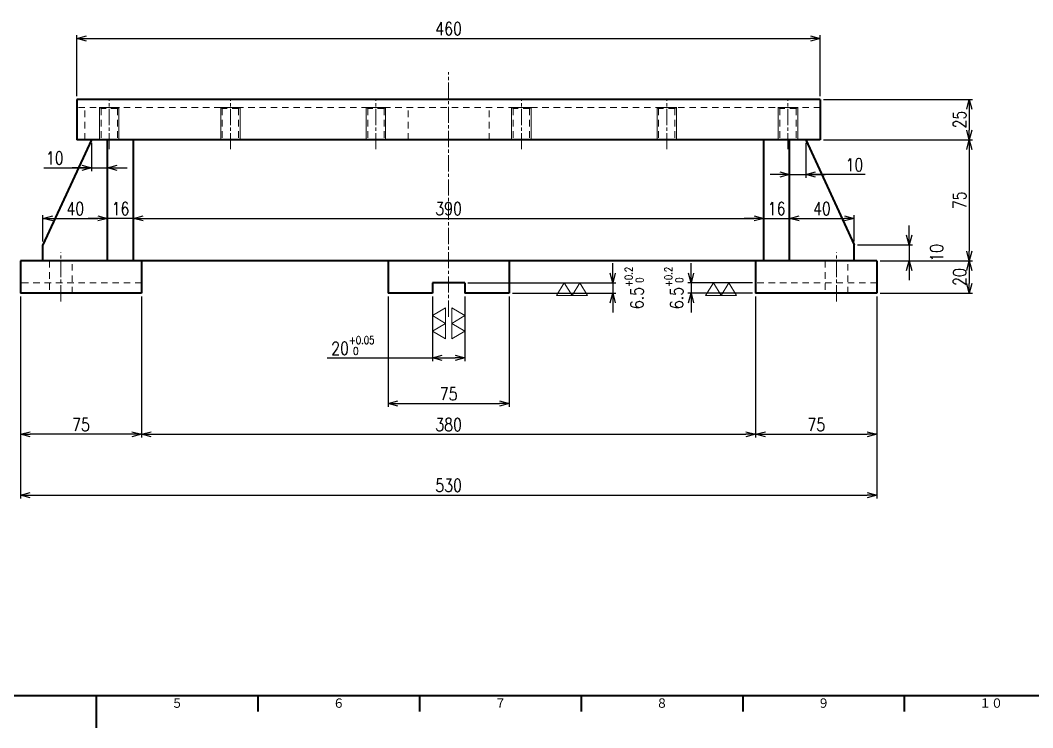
# Model space of a CAD drawing. Header units: millimetres. Extents: x 0 to 1682, y 0 to 1188.
# Drawn here: x 373 to 999, y 10 to 448 of the extents above; entities that cross this region are included whole.
import ezdxf

# ---------------------------------------------------------------- set-up
doc = ezdxf.new("R2010")
doc.units = ezdxf.units.MM
doc.header["$LTSCALE"] = 2
doc.linetypes.add('GEN7A', pattern=[7.5, 5, -0.75, 1, -0.75])
doc.linetypes.add('HIDDEN2', pattern=[3.5, 2, -1.5])
doc.layers.get('0').update_dxf_attribs({"lineweight": 20})
doc.layers.get('DEFPOINTS').update_dxf_attribs({"color": 253})
for name, color, linetype, lineweight in [('2', 5, 'Continuous', 40), ('3A', 6, 'HIDDEN2', 20), ('4', 3, 'Continuous', 13), ('5', 3, 'Continuous', 13), ('7A', 4, 'GEN7A', 13), ('8', 1, 'Continuous', 13), ('WAKU', 7, 'Continuous', 40)]:
    doc.layers.add(name, color=color, linetype=linetype, lineweight=lineweight)
doc.styles.get("Standard").update_dxf_attribs({"font": 'romans.shx', "width": 0.8, "bigfont": 'extfont2.shx'})
doc.dimstyles.new('GEN-ISO$0', dxfattribs={"dimtxt": 4, "dimasz": 3, "dimexe": 1, "dimexo": 1, "dimgap": 1, "dimtad": 3, "dimrnd": 0.01, "dimdsep": 46, "dimtxsty": 'Standard', "dimblk": 'OPEN30', "dimcen": 0, "dimclrt": 7, "dimazin": 2, "dimtp": 0.1, "dimtm": 0.1000000001, "dimtfac": 0.6, "dimtmove": 2, "dimatfit": 3, "dimldrblk": 'OPEN30', "dimfxl": 1, "dimarcsym": 0})

# ---------------------------------------------------------------- blocks, each defined once
blk = doc.blocks.new('A1部品図')
at = {"layer": 'WAKU', "color": 5, "linetype": 'Continuous'}
for p, q in [((25, 15), (826, 15)), ((210, 5), (210, 15)), ((260, 10), (260, 15)), ((310, 10), (310, 15)), ((360, 10), (360, 15)), ((410, 10), (410, 15)), ((460, 10), (460, 15))]:
    blk.add_line(p, q, dxfattribs=at)
for s, p in [('５', (233.1000000000001, 10.86506)), ('６', (283.1000000000001, 10.86506)), ('７', (333.1000000000001, 10.86506)), ('８', (383.1000000000001, 10.86506)), ('９', (433.1000000000001, 10.86506)), ('１０', (483.1000000000001, 10.86506))]:
    blk.add_text(s, height=3.3108069896698, dxfattribs=at).set_placement(p)
blk = doc.blocks.new('_Open30')
at = {"color": 0, "linetype": 'ByBlock', "lineweight": -2}
for p, q in [((-1, 0.26794919), (0, 0)), ((0, 0), (-1, -0.26794919)), ((0, 0), (-1, 0))]:
    blk.add_line(p, q, dxfattribs=at)
blk = doc.blocks.new('*D10')
at = {"layer": '5', "color": 0, "lineweight": -2, "transparency": 16777216}
for p, q in [((627.8098867330052, 276.9904255732913), (627.8098867330052, 236.9904255732877)), ((647.8098867330052, 276.9904255732877), (647.8098867330052, 236.9904255732877)), ((562.750596907415, 238.9904255732877), (627.8098867330052, 238.9904255732877)), ((633.8098867330052, 238.9904255732877), (641.8098867330052, 238.9904255732877))]:
    blk.add_line(p, q, dxfattribs=at)
at = {"layer": 'DEFPOINTS', "color": 0, "transparency": 16777216}
for p in [(627.8098867330052, 278.9904255732913), (647.8098867330052, 278.9904255732877), (647.8098867330052, 238.9904255732877)]:
    blk.add_point(p, dxfattribs=at)
at = {"layer": '5', "color": 0, "lineweight": -2, "transparency": 16777216, "xscale": 6, "yscale": 6, "zscale": 6, "rotation": 180}
blk.add_blockref('_Open30', (627.8098867330052, 238.9904255732877), dxfattribs=at)
at = {"layer": '5', "color": 0, "lineweight": -2, "transparency": 16777216, "xscale": 6, "yscale": 6, "zscale": 6}
blk.add_blockref('_Open30', (647.8098867330052, 238.9904255732877), dxfattribs=at)
at = {"layer": '5', "color": 7, "transparency": 16777216, "insert": (578.5258350026531, 246.5904255732877), "char_height": 8, "attachment_point": 5}
blk.add_mtext('20{\\H4.800000;\\S+0.05^  0;}', dxfattribs=at)
blk = doc.blocks.new('yi')
at = {"layer": '8'}
for p, q in [((-2.399999999999977, 4.000000000000028), (7.199999999999989, 4.00000000000003)), ((-2.399999999999977, 4.000000000000028), (0, 2.042810365310288e-14)), ((2.399999999999977, 4.00000000000002), (0, 2.042810365310288e-14)), ((4.800000000000011, 1.77635683940025e-14), (2.399999999999977, 4.00000000000002)), ((7.199999999999989, 4.00000000000003), (4.800000000000011, 1.77635683940025e-14))]:
    blk.add_line(p, q, dxfattribs=at)
blk = doc.blocks.new('*D12')
at = {"layer": '5', "color": 0, "lineweight": -2, "transparency": 16777216}
for p, q in [((739.3583727938103, 291.4904255732922), (739.3583727938103, 297.4904255732922)), ((649.8098867330052, 285.4904255732922), (741.3583727938103, 285.4904255732922)), ((739.3583727938103, 285.4904255732922), (739.3583727938103, 278.9904255732922)), ((677.3098867330052, 278.9904255732922), (741.3583727938103, 278.9904255732922)), ((739.3583727938103, 272.9904255732922), (739.3583727938103, 266.9904255732922))]:
    blk.add_line(p, q, dxfattribs=at)
at = {"layer": 'DEFPOINTS', "color": 0, "transparency": 16777216}
for p in [(647.8098867330052, 285.4904255732922), (675.3098867330052, 278.9904255732922), (739.3583727938103, 278.9904255732922)]:
    blk.add_point(p, dxfattribs=at)
at = {"layer": '5', "color": 0, "lineweight": -2, "transparency": 16777216, "xscale": 6, "yscale": 6, "zscale": 6}
for p, rotation in [((739.3583727938103, 285.4904255732922), 270), ((739.3583727938103, 278.9904255732922), 90)]:
    blk.add_blockref('_Open30', p, dxfattribs=dict(at, rotation=rotation))
at = {"layer": '5', "color": 7, "transparency": 16777216, "insert": (752.6195500778595, 282.2404255732923), "char_height": 8, "attachment_point": 5, "rotation": 90}
blk.add_mtext('6.5{\\H4.800000;\\S+0.2^  0;}', dxfattribs=at)
blk = doc.blocks.new('*D13')
at = {"layer": '5', "color": 0, "lineweight": -2, "transparency": 16777216}
for p, q in [((600.3098867330052, 276.9904255732913), (600.3098867330052, 208.6912731311732)), ((675.3098867330052, 276.9904255732922), (675.3098867330052, 208.6912731311732)), ((606.3098867330052, 210.6912731311732), (669.3098867330052, 210.6912731311732))]:
    blk.add_line(p, q, dxfattribs=at)
at = {"layer": 'DEFPOINTS', "color": 0, "transparency": 16777216}
for p in [(600.3098867330052, 278.9904255732913), (675.3098867330052, 278.9904255732922), (675.3098867330052, 210.6912731311732)]:
    blk.add_point(p, dxfattribs=at)
at = {"layer": '5', "color": 0, "lineweight": -2, "transparency": 16777216, "xscale": 6, "yscale": 6, "zscale": 6, "rotation": 180}
blk.add_blockref('_Open30', (600.3098867330052, 210.6912731311732), dxfattribs=at)
at = {"layer": '5', "color": 0, "lineweight": -2, "transparency": 16777216, "xscale": 6, "yscale": 6, "zscale": 6}
blk.add_blockref('_Open30', (675.3098867330052, 210.6912731311732), dxfattribs=at)
at = {"layer": '5', "color": 7, "transparency": 16777216, "insert": (637.8098867330052, 216.6912731311732), "char_height": 8, "attachment_point": 5}
blk.add_mtext('75', dxfattribs=at)
blk = doc.blocks.new('*D14')
at = {"layer": '5', "color": 0, "lineweight": -2, "transparency": 16777216}
for p, q in [((447.8098867330052, 276.9904255732886), (447.8098867330052, 189.6684979001684)), ((827.809886733007, 276.990425573294), (827.809886733007, 189.6684979001684)), ((453.8098867330052, 191.6684979001684), (821.809886733007, 191.6684979001684))]:
    blk.add_line(p, q, dxfattribs=at)
at = {"layer": 'DEFPOINTS', "color": 0, "transparency": 16777216}
for p in [(447.8098867330052, 278.9904255732886), (827.809886733007, 278.990425573294), (827.809886733007, 191.6684979001684)]:
    blk.add_point(p, dxfattribs=at)
at = {"layer": '5', "color": 0, "lineweight": -2, "transparency": 16777216, "xscale": 6, "yscale": 6, "zscale": 6, "rotation": 180}
blk.add_blockref('_Open30', (447.8098867330052, 191.6684979001684), dxfattribs=at)
at = {"layer": '5', "color": 0, "lineweight": -2, "transparency": 16777216, "xscale": 6, "yscale": 6, "zscale": 6}
blk.add_blockref('_Open30', (827.809886733007, 191.6684979001684), dxfattribs=at)
at = {"layer": '5', "color": 7, "transparency": 16777216, "insert": (637.8098867330061, 197.6684979001684), "char_height": 8, "attachment_point": 5}
blk.add_mtext('380', dxfattribs=at)
blk = doc.blocks.new('*D15')
at = {"layer": '5', "color": 0, "lineweight": -2, "transparency": 16777216}
for p, q in [((372.8098867329979, 276.9904255732895), (372.8098867329979, 189.6684979001683)), ((447.8098867330052, 274.9904255732886), (447.8098867330052, 189.6684979001683)), ((441.8098867330052, 191.6684979001683), (378.8098867329979, 191.6684979001683))]:
    blk.add_line(p, q, dxfattribs=at)
at = {"layer": 'DEFPOINTS', "color": 0, "transparency": 16777216}
for p in [(372.8098867329979, 278.9904255732895), (447.8098867330052, 276.9904255732886), (372.8098867329979, 191.6684979001683)]:
    blk.add_point(p, dxfattribs=at)
at = {"layer": '5', "color": 0, "lineweight": -2, "transparency": 16777216, "xscale": 6, "yscale": 6, "zscale": 6, "rotation": 180}
blk.add_blockref('_Open30', (372.8098867329979, 191.6684979001683), dxfattribs=at)
at = {"layer": '5', "color": 0, "lineweight": -2, "transparency": 16777216, "xscale": 6, "yscale": 6, "zscale": 6}
blk.add_blockref('_Open30', (447.8098867330052, 191.6684979001683), dxfattribs=at)
at = {"layer": '5', "color": 7, "transparency": 16777216, "insert": (410.3098867330016, 197.6684979001683), "char_height": 8, "attachment_point": 5}
blk.add_mtext('75', dxfattribs=at)
blk = doc.blocks.new('*D16')
at = {"layer": '5', "color": 0, "lineweight": -2, "transparency": 16777216}
for p, q in [((902.8098867330052, 276.9904255732959), (902.8098867330052, 189.6684979001685)), ((827.809886733007, 274.990425573294), (827.809886733007, 189.6684979001685)), ((833.809886733007, 191.6684979001685), (896.8098867330052, 191.6684979001685))]:
    blk.add_line(p, q, dxfattribs=at)
at = {"layer": 'DEFPOINTS', "color": 0, "transparency": 16777216}
for p in [(827.809886733007, 276.990425573294), (902.8098867330052, 278.9904255732959), (902.8098867330052, 191.6684979001685)]:
    blk.add_point(p, dxfattribs=at)
at = {"layer": '5', "color": 0, "lineweight": -2, "transparency": 16777216, "xscale": 6, "yscale": 6, "zscale": 6, "rotation": 180}
blk.add_blockref('_Open30', (827.809886733007, 191.6684979001685), dxfattribs=at)
at = {"layer": '5', "color": 0, "lineweight": -2, "transparency": 16777216, "xscale": 6, "yscale": 6, "zscale": 6}
blk.add_blockref('_Open30', (902.8098867330052, 191.6684979001685), dxfattribs=at)
at = {"layer": '5', "color": 7, "transparency": 16777216, "insert": (865.3098867330061, 197.6684979001685), "char_height": 8, "attachment_point": 5}
blk.add_mtext('75', dxfattribs=at)
blk = doc.blocks.new('*D17')
at = {"layer": '5', "color": 0, "lineweight": -2, "transparency": 16777216}
for p, q in [((372.8098867329979, 274.9904255732895), (372.8098867329979, 152.0169479148603)), ((902.8098867330052, 274.9904255732959), (902.8098867330052, 152.0169479148603)), ((378.8098867329979, 154.0169479148603), (896.8098867330052, 154.0169479148603))]:
    blk.add_line(p, q, dxfattribs=at)
at = {"layer": 'DEFPOINTS', "color": 0, "transparency": 16777216}
for p in [(372.8098867329979, 276.9904255732895), (902.8098867330052, 276.9904255732959), (902.8098867330052, 154.0169479148603)]:
    blk.add_point(p, dxfattribs=at)
at = {"layer": '5', "color": 0, "lineweight": -2, "transparency": 16777216, "xscale": 6, "yscale": 6, "zscale": 6, "rotation": 180}
blk.add_blockref('_Open30', (372.8098867329979, 154.0169479148603), dxfattribs=at)
at = {"layer": '5', "color": 0, "lineweight": -2, "transparency": 16777216, "xscale": 6, "yscale": 6, "zscale": 6}
blk.add_blockref('_Open30', (902.8098867330052, 154.0169479148603), dxfattribs=at)
at = {"layer": '5', "color": 7, "transparency": 16777216, "insert": (637.8098867330016, 160.0169479148603), "char_height": 8, "attachment_point": 5}
blk.add_mtext('530', dxfattribs=at)
blk = doc.blocks.new('*D22')
at = {"layer": '5', "color": 0, "lineweight": -2, "transparency": 16777216}
for p, q in [((904.8098867330052, 298.990425573294), (962.0040633389199, 298.990425573294)), ((960.0040633389199, 292.990425573294), (960.0040633389199, 284.9904255732959)), ((904.8098867330054, 278.9904255732959), (962.0040633389199, 278.9904255732959))]:
    blk.add_line(p, q, dxfattribs=at)
at = {"layer": 'DEFPOINTS', "color": 0, "transparency": 16777216}
for p in [(902.8098867330052, 298.990425573294), (902.8098867330054, 278.9904255732959), (960.0040633389199, 278.9904255732959)]:
    blk.add_point(p, dxfattribs=at)
at = {"layer": '5', "color": 0, "lineweight": -2, "transparency": 16777216, "xscale": 6, "yscale": 6, "zscale": 6}
for p, rotation in [((960.0040633389199, 298.990425573294), 90), ((960.0040633389199, 278.9904255732959), 270)]:
    blk.add_blockref('_Open30', p, dxfattribs=dict(at, rotation=rotation))
at = {"layer": '5', "color": 7, "transparency": 16777216, "insert": (954.0040633389198, 288.9904255732951), "char_height": 8, "attachment_point": 5, "rotation": 90}
blk.add_mtext('20', dxfattribs=at)
blk = doc.blocks.new('*D23')
at = {"layer": '5', "color": 0, "lineweight": -2, "transparency": 16777216}
for p, q in [((869.8096238226567, 373.9950892292422), (962.0040633389199, 373.9950892292422)), ((960.0040633389199, 367.9950892292422), (960.0040633389199, 304.9904255732959)), ((904.8098867330052, 298.9904255732959), (962.0040633389199, 298.9904255732959))]:
    blk.add_line(p, q, dxfattribs=at)
at = {"layer": 'DEFPOINTS', "color": 0, "transparency": 16777216}
for p in [(867.8096238226567, 373.9950892292422), (902.8098867330052, 298.9904255732959), (960.0040633389199, 298.9904255732959)]:
    blk.add_point(p, dxfattribs=at)
at = {"layer": '5', "color": 0, "lineweight": -2, "transparency": 16777216, "xscale": 6, "yscale": 6, "zscale": 6}
for p, rotation in [((960.0040633389199, 373.9950892292422), 90), ((960.0040633389199, 298.9904255732959), 270)]:
    blk.add_blockref('_Open30', p, dxfattribs=dict(at, rotation=rotation))
at = {"layer": '5', "color": 7, "transparency": 16777216, "insert": (954.0040633389198, 336.4927574012692), "char_height": 8, "attachment_point": 5, "rotation": 90}
blk.add_mtext('75', dxfattribs=at)
blk = doc.blocks.new('*D24')
at = {"layer": '5', "color": 0, "lineweight": -2, "transparency": 16777216}
for p, q in [((869.8096238226562, 398.9950892292459), (962.0040633389199, 398.9950892292458)), ((960.0040633389199, 392.9950892292458), (960.0040633389199, 379.9950892292422)), ((869.8096238226565, 373.9950892292422), (962.0040633389199, 373.9950892292422))]:
    blk.add_line(p, q, dxfattribs=at)
at = {"layer": 'DEFPOINTS', "color": 0, "transparency": 16777216}
for p in [(867.8096238226562, 398.9950892292459), (867.8096238226565, 373.9950892292422), (960.0040633389199, 373.9950892292422)]:
    blk.add_point(p, dxfattribs=at)
at = {"layer": '5', "color": 0, "lineweight": -2, "transparency": 16777216, "xscale": 6, "yscale": 6, "zscale": 6}
for p, rotation in [((960.0040633389199, 398.9950892292458), 90), ((960.0040633389199, 373.9950892292422), 270)]:
    blk.add_blockref('_Open30', p, dxfattribs=dict(at, rotation=rotation))
at = {"layer": '5', "color": 7, "transparency": 16777216, "insert": (954.0040633389198, 386.4950892292442), "char_height": 8, "attachment_point": 5, "rotation": 90}
blk.add_mtext('25', dxfattribs=at)
blk = doc.blocks.new('*D26')
at = {"layer": '5', "color": 0, "lineweight": -2, "transparency": 16777216}
for p, q in [((787.809886733007, 291.490425573294), (787.809886733007, 297.490425573294)), ((825.809886733007, 285.490425573294), (785.809886733007, 285.490425573294)), ((787.809886733007, 285.490425573294), (787.809886733007, 278.990425573294)), ((825.809886733007, 278.990425573294), (785.809886733007, 278.990425573294)), ((787.809886733007, 272.990425573294), (787.809886733007, 266.990425573294))]:
    blk.add_line(p, q, dxfattribs=at)
at = {"layer": 'DEFPOINTS', "color": 0, "transparency": 16777216}
for p in [(827.809886733007, 285.490425573294), (787.809886733007, 278.990425573294), (827.809886733007, 278.990425573294)]:
    blk.add_point(p, dxfattribs=at)
at = {"layer": '5', "color": 0, "lineweight": -2, "transparency": 16777216, "xscale": 6, "yscale": 6, "zscale": 6}
for p, rotation in [((787.809886733007, 285.490425573294), 270), ((787.809886733007, 278.990425573294), 90)]:
    blk.add_blockref('_Open30', p, dxfattribs=dict(at, rotation=rotation))
at = {"layer": '5', "color": 7, "transparency": 16777216, "insert": (777.2098867330069, 282.2404255732941), "char_height": 8, "attachment_point": 5, "rotation": 90}
blk.add_mtext('6.5{\\H4.800000;\\S+0.2^  0;}', dxfattribs=at)
blk = doc.blocks.new('*D29')
at = {"layer": '5', "color": 0, "lineweight": -2, "transparency": 16777216}
for p, q in [((832.8071997707457, 334.4927574012672), (832.8071997707457, 323.3338050025823)), ((442.8071971450065, 323.5457961582997), (442.8071971450065, 323.3338050025823)), ((448.8071971450065, 325.3338050025823), (826.8071997707457, 325.3338050025823))]:
    blk.add_line(p, q, dxfattribs=at)
at = {"layer": 'DEFPOINTS', "color": 0, "transparency": 16777216}
for p in [(832.8071997707457, 336.4927574012672), (442.8071971450065, 325.5457961582997), (832.8071997707457, 325.3338050025823)]:
    blk.add_point(p, dxfattribs=at)
at = {"layer": '5', "color": 0, "lineweight": -2, "transparency": 16777216, "xscale": 6, "yscale": 6, "zscale": 6, "rotation": 180}
blk.add_blockref('_Open30', (442.8071971450065, 325.3338050025823), dxfattribs=at)
at = {"layer": '5', "color": 0, "lineweight": -2, "transparency": 16777216, "xscale": 6, "yscale": 6, "zscale": 6}
blk.add_blockref('_Open30', (832.8071997707457, 325.3338050025823), dxfattribs=at)
at = {"layer": '5', "color": 7, "transparency": 16777216, "insert": (637.8071984578761, 331.3338050025823), "char_height": 8, "attachment_point": 5}
blk.add_mtext('390', dxfattribs=at)
blk = doc.blocks.new('*D30')
at = {"layer": '5', "color": 0, "lineweight": -2, "transparency": 16777216}
for p, q in [((832.8071997707457, 327.3338050025823), (832.8071997707457, 327.3386317215277)), ((848.8071997707457, 326.720748077817), (848.8071997707457, 327.3386317215277)), ((826.8071997707457, 325.3386317215277), (820.8071997707457, 325.3386317215277)), ((832.8071997707457, 325.3386317215277), (848.8071997707457, 325.3386317215277)), ((854.8071997707457, 325.3386317215277), (860.8071997707457, 325.3386317215277))]:
    blk.add_line(p, q, dxfattribs=at)
at = {"layer": 'DEFPOINTS', "color": 0, "transparency": 16777216}
for p in [(832.8071997707457, 325.3338050025823), (848.8071997707457, 325.3386317215277), (848.8071997707457, 324.720748077817)]:
    blk.add_point(p, dxfattribs=at)
at = {"layer": '5', "color": 0, "lineweight": -2, "transparency": 16777216, "xscale": 6, "yscale": 6, "zscale": 6}
blk.add_blockref('_Open30', (832.8071997707457, 325.3386317215277), dxfattribs=at)
at = {"layer": '5', "color": 0, "lineweight": -2, "transparency": 16777216, "xscale": 6, "yscale": 6, "zscale": 6, "rotation": 180}
blk.add_blockref('_Open30', (848.8071997707457, 325.3386317215277), dxfattribs=at)
at = {"layer": '5', "color": 7, "transparency": 16777216, "insert": (840.8071997707457, 331.3386317215277), "char_height": 8, "attachment_point": 5}
blk.add_mtext('16', dxfattribs=at)
blk = doc.blocks.new('*D31')
at = {"layer": '5', "color": 0, "lineweight": -2, "transparency": 16777216}
for p, q in [((420.8071971450065, 325.3338050025819), (414.8071971450065, 325.3338050025819)), ((442.8071971450065, 325.3338050025819), (426.8071971450065, 325.3338050025819)), ((426.8071971450065, 324.1050621355921), (426.8071971450065, 323.3338050025819)), ((442.8071971450065, 323.5457961582997), (442.8071971450065, 323.3338050025819)), ((448.8071971450065, 325.3338050025819), (454.8071971450065, 325.3338050025819))]:
    blk.add_line(p, q, dxfattribs=at)
at = {"layer": 'DEFPOINTS', "color": 0, "transparency": 16777216}
for p in [(426.8071971450065, 326.1050621355921), (426.8071971450065, 325.3338050025819), (442.8071971450065, 325.5457961582997)]:
    blk.add_point(p, dxfattribs=at)
at = {"layer": '5', "color": 0, "lineweight": -2, "transparency": 16777216, "xscale": 6, "yscale": 6, "zscale": 6}
blk.add_blockref('_Open30', (426.8071971450065, 325.3338050025819), dxfattribs=at)
at = {"layer": '5', "color": 0, "lineweight": -2, "transparency": 16777216, "xscale": 6, "yscale": 6, "zscale": 6, "rotation": 180}
blk.add_blockref('_Open30', (442.8071971450065, 325.3338050025819), dxfattribs=at)
at = {"layer": '5', "color": 7, "transparency": 16777216, "insert": (434.8071971450065, 331.3338050025819), "char_height": 8, "attachment_point": 5}
blk.add_mtext('16', dxfattribs=at)
blk = doc.blocks.new('*D32')
at = {"layer": '5', "color": 0, "lineweight": -2, "transparency": 16777216}
for p, q in [((888.8071997707457, 310.9904255732936), (888.8071997707457, 327.3386317215277)), ((854.8071997707457, 325.3386317215277), (882.8071997707457, 325.3386317215277))]:
    blk.add_line(p, q, dxfattribs=at)
at = {"layer": 'DEFPOINTS', "color": 0, "transparency": 16777216}
for p in [(848.8071997707457, 325.3386317215277), (888.8071997707457, 325.3386317215277), (888.8071997707457, 308.9904255732936)]:
    blk.add_point(p, dxfattribs=at)
at = {"layer": '5', "color": 0, "lineweight": -2, "transparency": 16777216, "xscale": 6, "yscale": 6, "zscale": 6, "rotation": 180}
blk.add_blockref('_Open30', (848.8071997707457, 325.3386317215277), dxfattribs=at)
at = {"layer": '5', "color": 0, "lineweight": -2, "transparency": 16777216, "xscale": 6, "yscale": 6, "zscale": 6}
blk.add_blockref('_Open30', (888.8071997707457, 325.3386317215277), dxfattribs=at)
at = {"layer": '5', "color": 7, "transparency": 16777216, "insert": (868.8071997707457, 331.3386317215277), "char_height": 8, "attachment_point": 5}
blk.add_mtext('40', dxfattribs=at)
blk = doc.blocks.new('*D33')
at = {"layer": '5', "color": 0, "lineweight": -2, "transparency": 16777216}
for p, q in [((386.8071971450065, 310.990425573274), (386.8071971450065, 327.3338050025819)), ((392.8071971450065, 325.3338050025819), (420.8071971450065, 325.3338050025819))]:
    blk.add_line(p, q, dxfattribs=at)
at = {"layer": 'DEFPOINTS', "color": 0, "transparency": 16777216}
for p in [(426.8071971450065, 325.3338050025819), (426.8071971450065, 325.3338050025819), (386.8071971450065, 308.990425573274)]:
    blk.add_point(p, dxfattribs=at)
at = {"layer": '5', "color": 0, "lineweight": -2, "transparency": 16777216, "xscale": 6, "yscale": 6, "zscale": 6, "rotation": 180}
blk.add_blockref('_Open30', (386.8071971450065, 325.3338050025819), dxfattribs=at)
at = {"layer": '5', "color": 0, "lineweight": -2, "transparency": 16777216, "xscale": 6, "yscale": 6, "zscale": 6}
blk.add_blockref('_Open30', (426.8071971450065, 325.3338050025819), dxfattribs=at)
at = {"layer": '5', "color": 7, "transparency": 16777216, "insert": (406.8071971450065, 331.3338050025819), "char_height": 8, "attachment_point": 5}
blk.add_mtext('40', dxfattribs=at)
blk = doc.blocks.new('*D34')
at = {"layer": '5', "color": 0, "lineweight": -2, "transparency": 16777216}
for p, q in [((922.8098867330049, 314.9904255732935), (922.8098867330049, 320.9904255732935)), ((890.8071997707457, 308.9904255732936), (924.8098867330049, 308.9904255732935)), ((922.8098867330049, 308.9904255732935), (922.8098867330049, 298.9904255732959)), ((904.8098867330052, 298.9904255732959), (924.8098867330049, 298.9904255732959)), ((922.8098867330049, 292.9904255732959), (922.8098867330049, 286.9904255732959))]:
    blk.add_line(p, q, dxfattribs=at)
at = {"layer": 'DEFPOINTS', "color": 0, "transparency": 16777216}
for p in [(888.8071997707457, 308.9904255732936), (902.8098867330052, 298.9904255732959), (922.8098867330049, 298.9904255732959)]:
    blk.add_point(p, dxfattribs=at)
at = {"layer": '5', "color": 0, "lineweight": -2, "transparency": 16777216, "xscale": 6, "yscale": 6, "zscale": 6}
for p, rotation in [((922.8098867330049, 308.9904255732935), 270), ((922.8098867330049, 298.9904255732959), 90)]:
    blk.add_blockref('_Open30', p, dxfattribs=dict(at, rotation=rotation))
at = {"layer": '5', "color": 7, "transparency": 16777216, "insert": (939.8098867330048, 303.9904255732949), "char_height": 8, "attachment_point": 5, "rotation": 90}
blk.add_mtext('10', dxfattribs=at)
blk = doc.blocks.new('*D35')
at = {"layer": '5', "color": 0, "lineweight": -2, "transparency": 16777216}
for p, q in [((858.8096238226564, 371.9950892292422), (858.8096238226564, 350.4660728680578)), ((842.8071997707457, 352.4660728680578), (836.8071997707457, 352.4660728680578)), ((848.8071997707457, 352.4660728680578), (858.8096238226564, 352.4660728680578)), ((848.8071997707457, 352.4660728680578), (858.8096238226564, 352.4660728680578)), ((895.623169785617, 352.4660728680578), (858.8096238226564, 352.4660728680578)), ((864.8096238226564, 352.4660728680578), (870.8096238226564, 352.4660728680578))]:
    blk.add_line(p, q, dxfattribs=at)
at = {"layer": 'DEFPOINTS', "color": 0, "transparency": 16777216}
for p in [(858.8096238226564, 373.9950892292422), (848.8071997707457, 352.4660728680578), (858.8096238226564, 352.4660728680578)]:
    blk.add_point(p, dxfattribs=at)
at = {"layer": '5', "color": 0, "lineweight": -2, "transparency": 16777216, "xscale": 6, "yscale": 6, "zscale": 6}
blk.add_blockref('_Open30', (848.8071997707457, 352.4660728680578), dxfattribs=at)
at = {"layer": '5', "color": 0, "lineweight": -2, "transparency": 16777216, "xscale": 6, "yscale": 6, "zscale": 6, "rotation": 180}
blk.add_blockref('_Open30', (858.8096238226564, 352.4660728680578), dxfattribs=at)
at = {"layer": '5', "color": 7, "transparency": 16777216, "insert": (888.8993602618075, 358.4660728680578), "char_height": 8, "attachment_point": 5}
blk.add_mtext('10', dxfattribs=at)
blk = doc.blocks.new('*D36')
at = {"layer": '5', "color": 0, "lineweight": -2, "transparency": 16777216}
for p, q in [((416.8071971450065, 371.9950892292431), (416.8071971450065, 354.6288344409577)), ((387.3842431774396, 356.6288344409577), (416.8071971450065, 356.6288344409577)), ((410.8071971450065, 356.6288344409577), (404.8071971450065, 356.6288344409577)), ((416.8071971450065, 356.6288344409577), (426.8071971450065, 356.6288344409577)), ((416.8071971450065, 356.6288344409577), (426.8071971450065, 356.6288344409577)), ((432.8071971450065, 356.6288344409577), (438.8071971450065, 356.6288344409577))]:
    blk.add_line(p, q, dxfattribs=at)
at = {"layer": 'DEFPOINTS', "color": 0, "transparency": 16777216}
for p in [(416.8071971450065, 373.9950892292431), (426.8071971450065, 356.6288344409577), (426.8071971450065, 356.6288344409577)]:
    blk.add_point(p, dxfattribs=at)
at = {"layer": '5', "color": 0, "lineweight": -2, "transparency": 16777216, "xscale": 6, "yscale": 6, "zscale": 6}
blk.add_blockref('_Open30', (416.8071971450065, 356.6288344409577), dxfattribs=at)
at = {"layer": '5', "color": 0, "lineweight": -2, "transparency": 16777216, "xscale": 6, "yscale": 6, "zscale": 6, "rotation": 180}
blk.add_blockref('_Open30', (426.8071971450065, 356.6288344409577), dxfattribs=at)
at = {"layer": '5', "color": 7, "transparency": 16777216, "insert": (394.1080527012491, 362.6288344409577), "char_height": 8, "attachment_point": 5}
blk.add_mtext('10', dxfattribs=at)
blk = doc.blocks.new('*D37')
at = {"layer": '5', "color": 0, "lineweight": -2, "transparency": 16777216}
for p, q in [((407.8096238226562, 400.995089229245), (407.8096238226562, 438.7130332567845)), ((867.8096238226562, 400.9950892292459), (867.8096238226562, 438.7130332567845)), ((413.8096238226562, 436.7130332567845), (861.8096238226562, 436.7130332567845))]:
    blk.add_line(p, q, dxfattribs=at)
at = {"layer": 'DEFPOINTS', "color": 0, "transparency": 16777216}
for p in [(867.8096238226562, 436.7130332567845), (407.8096238226562, 398.995089229245), (867.8096238226562, 398.9950892292459)]:
    blk.add_point(p, dxfattribs=at)
at = {"layer": '5', "color": 0, "lineweight": -2, "transparency": 16777216, "xscale": 6, "yscale": 6, "zscale": 6, "rotation": 180}
blk.add_blockref('_Open30', (407.8096238226562, 436.7130332567845), dxfattribs=at)
at = {"layer": '5', "color": 0, "lineweight": -2, "transparency": 16777216, "xscale": 6, "yscale": 6, "zscale": 6}
blk.add_blockref('_Open30', (867.8096238226562, 436.7130332567845), dxfattribs=at)
at = {"layer": '5', "color": 7, "transparency": 16777216, "insert": (637.8096238226562, 442.7130332567845), "char_height": 8, "attachment_point": 5}
blk.add_mtext('460', dxfattribs=at)

msp = doc.modelspace()

# ---------------------------------------------------------------- linework, layer by layer
at = {"layer": '2'}
for p, q in [((407.8096238226562, 398.995089229245), (407.809623822656, 373.9950892292431)), ((867.8096238226565, 398.9950892292459), (407.8096238226562, 398.995089229245)), ((867.8096238226562, 398.9950892292459), (867.8096238226565, 373.9950892292422)), ((416.8071971450065, 373.9950892292431), (386.8071971450065, 308.990425573274)), ((867.8096238226567, 373.9950892292422), (407.8096238226562, 373.9950892292431)), ((426.8071971450065, 298.9904255732758), (426.8071971450065, 373.9950892292431)), ((442.8071971450065, 298.9904255732758), (442.8071971450065, 373.9950892292431)), ((832.8071997707457, 298.9904255732922), (832.8071997707457, 373.9950892292422)), ((848.8071997707457, 298.9904255732922), (848.8071997707457, 373.9950892292422)), ((858.8096238226565, 373.9950892292421), (888.8071997707457, 308.9904255732936)), ((386.8071971450065, 298.9904255732758), (386.8071971450065, 308.990425573274)), ((888.8071997707457, 298.9904255732922), (888.8071997707457, 308.9904255732936)), ((902.8098867330052, 298.990425573294), (372.8098867329979, 298.990425573274)), ((372.8098867329979, 298.9904255732959), (372.8098867329979, 278.9904255732895)), ((447.8098867330052, 298.9904255732777), (447.8098867330052, 278.9904255732886)), ((600.3098867330052, 298.9904255732777), (600.3098867330052, 278.9904255732922)), ((675.3098867330052, 298.9904255732777), (675.3098867330054, 278.9904255732922)), ((827.809886733007, 298.9904255732913), (827.809886733007, 278.990425573294)), ((902.8098867330052, 298.9904255732959), (902.8098867330052, 278.9904255732959)), ((647.8098867330052, 285.4904255732922), (627.8098867330052, 285.4904255732913)), ((627.8098867330052, 285.4904255732913), (627.8098867330052, 278.9904255732877)), ((647.8098867330052, 285.4904255732922), (647.8098867330052, 278.9904255732877)), ((447.8098867330052, 278.9904255732886), (372.8098867329979, 278.9904255732895)), ((627.8098867330052, 278.9904255732913), (600.3098867330052, 278.9904255732913)), ((675.3098867330052, 278.9904255732922), (647.8098867330052, 278.9904255732922)), ((902.8098867330054, 278.9904255732959), (827.809886733007, 278.990425573294))]:
    msp.add_line(p, q, dxfattribs=at)
at = {"layer": '3A'}
for p, q in [((867.8096238226565, 393.9950892292459), (407.8096238226562, 393.9950892292441)), ((412.8096748190665, 373.9950892292431), (412.8096748190672, 393.9950892292441)), ((422.7703932901391, 393.2729748285598), (421.52317800475, 393.9930549093167)), ((422.7703932901391, 393.2729748285598), (422.7703932901391, 373.9930549093167)), ((432.8759627193608, 393.2729748285598), (422.7703932901391, 393.2729748285598)), ((432.8759627193608, 393.2729748285598), (434.1231780047499, 393.9930549093167)), ((432.8759627193608, 393.2729748285598), (432.875962719361, 373.9930549093167)), ((497.7703932901391, 393.2729748285598), (496.52317800475, 393.9930549093167)), ((497.7703932901391, 393.2729748285598), (497.7703932901391, 373.9930549093167)), ((507.8759627193608, 393.2729748285598), (497.7703932901391, 393.2729748285598)), ((507.8759627193608, 393.2729748285598), (509.1231780047499, 393.9930549093167)), ((507.8759627193608, 393.2729748285598), (507.875962719361, 373.9930549093167)), ((587.770393290139, 393.2729748285598), (586.52317800475, 393.9930549093167)), ((587.770393290139, 393.2729748285598), (587.770393290139, 373.9930549093167)), ((597.8759627193608, 393.2729748285598), (587.770393290139, 393.2729748285598)), ((597.8759627193608, 393.2729748285598), (599.1231780047499, 393.9930549093167)), ((597.8759627193608, 393.2729748285598), (597.875962719361, 373.9930549093167)), ((612.8096365082974, 373.9950892292431), (612.8096365082974, 393.9950892292449)), ((662.8096365082974, 373.9950892292431), (662.8096365082966, 393.9950892292451)), ((677.770393290139, 393.2729748285598), (676.52317800475, 393.9930549093167)), ((677.770393290139, 393.2729748285598), (677.770393290139, 373.9930549093167)), ((687.8759627193608, 393.2729748285598), (677.770393290139, 393.2729748285598)), ((687.8759627193608, 393.2729748285598), (689.1231780047499, 393.9930549093167)), ((687.8759627193608, 393.2729748285598), (687.875962719361, 373.9930549093167)), ((767.770393290139, 393.2729748285598), (766.52317800475, 393.9930549093167)), ((767.770393290139, 393.2729748285598), (767.770393290139, 373.9930549093167)), ((777.8759627193608, 393.2729748285598), (767.770393290139, 393.2729748285598)), ((777.8759627193608, 393.2729748285598), (779.1231780047499, 393.9930549093167)), ((777.8759627193608, 393.2729748285598), (777.875962719361, 373.9930549093167)), ((842.770393290139, 393.2729748285598), (841.52317800475, 393.9930549093167)), ((842.770393290139, 393.2729748285598), (842.770393290139, 373.9930549093167)), ((852.8759627193608, 393.2729748285598), (842.770393290139, 393.2729748285598)), ((852.8759627193608, 393.2729748285598), (854.1231780047499, 393.9930549093167)), ((852.8759627193608, 393.2729748285598), (852.875962719361, 373.9930549093167)), ((390.8096365082983, 298.9904255732745), (390.8096365082984, 278.9904255732766)), ((404.8096365082986, 278.990425573277), (404.8096365082984, 298.9904255732751)), ((870.8096365082984, 298.9904255732745), (870.8096365082984, 278.9904255732766)), ((884.8096365082986, 278.990425573277), (884.8096365082984, 298.9904255732751)), ((447.8098867330052, 285.4904255732886), (372.8098867329979, 285.4904255732868)), ((902.8098867330054, 285.4904255732931), (827.809886733007, 285.490425573294))]:
    msp.add_line(p, q, dxfattribs=at)
at = {"layer": '4'}
for p, q in [((421.8231780047499, 393.8198498285598), (421.8231780047499, 373.9930549093167)), ((433.8231780047499, 393.8198498285598), (433.8231780047499, 373.9930549093167)), ((496.8231780047499, 393.8198498285598), (496.8231780047499, 373.9930549093167)), ((508.8231780047499, 393.8198498285598), (508.8231780047499, 373.9930549093167)), ((586.8231780047499, 393.8198498285598), (586.8231780047499, 373.9930549093167)), ((598.8231780047499, 393.8198498285598), (598.8231780047499, 373.9930549093167)), ((676.8231780047499, 393.8198498285598), (676.8231780047499, 373.9930549093167)), ((688.8231780047499, 393.8198498285598), (688.8231780047499, 373.9930549093167)), ((766.8231780047499, 393.8198498285598), (766.8231780047499, 373.9930549093167)), ((778.8231780047499, 393.8198498285598), (778.8231780047499, 373.9930549093167)), ((841.8231780047499, 393.8198498285598), (841.8231780047499, 373.9930549093167)), ((853.8231780047499, 393.8198498285598), (853.8231780047499, 373.9930549093167))]:
    msp.add_line(p, q, dxfattribs=at)
at = {"layer": '5'}
for p, q in [((421.52317800475, 393.9930549093167), (434.1231780047499, 393.9930549093167)), ((496.52317800475, 393.9930549093167), (509.1231780047499, 393.9930549093167)), ((586.52317800475, 393.9930549093167), (599.1231780047499, 393.9930549093167)), ((676.52317800475, 393.9930549093167), (689.1231780047499, 393.9930549093167)), ((766.52317800475, 393.9930549093167), (779.1231780047499, 393.9930549093167)), ((841.52317800475, 393.9930549093167), (854.1231780047499, 393.9930549093167))]:
    msp.add_line(p, q, dxfattribs=at)
at = {"layer": '7A'}
for p, q in [((637.8096365082993, 264.4292657997607), (637.8096365082961, 415.7242872107086)), ((427.8231780047499, 368.0972949444304), (427.8231780047499, 398.9930549093167)), ((502.8231780047499, 368.0972949444304), (502.8231780047499, 398.9930549093167)), ((592.8231780047499, 368.0972949444304), (592.8231780047499, 398.9930549093167)), ((682.8231780047499, 368.0972949444304), (682.8231780047499, 398.9930549093167)), ((772.8231780047499, 368.0972949444304), (772.8231780047499, 398.9930549093167)), ((847.8231780047499, 368.0972949444304), (847.8231780047499, 398.9930549093167)), ((397.809636508299, 273.8940219383417), (397.8096365082984, 304.1181173960581)), ((877.809636508299, 273.8940219383417), (877.8096365082984, 304.1181173960581))]:
    msp.add_line(p, q, dxfattribs=at)

# ---------------------------------------------------------------- block references
at = {"layer": '2', "lineweight": 0, "xscale": 2, "yscale": 2, "zscale": 2}
msp.add_blockref('A1部品図', (0, 0), dxfattribs=at)
at = {"layer": '2', "yscale": 2, "zscale": 2}
for p, xscale, rotation in [((719.0204239127952, 285.4904255732922), 2, 180), ((811.247860160418, 285.490425573294), 2, 180), ((627.8098867330052, 265.0912741311731), 2, 270), ((647.809886733016, 265.0912741311785), -2, 90.00000000003085)]:
    msp.add_blockref('yi', p, dxfattribs=dict(at, xscale=xscale, rotation=rotation))

# ---------------------------------------------------------------- dimensions: what is measured, and where the dimension line sits
at = {"layer": '5'}
for base, p1, p2, angle, override, picture, middle in [((867.8096238226562, 436.7130332567845), (407.8096238226562, 398.995089229245), (867.8096238226562, 398.9950892292459), 1.131891162634342e-13, {"dimscale": 2, "dimadec": 2, "dimtdec": 3}, '*D37', (637.8096238226562, 442.7130332567845)), ((960.0040633389199, 373.9950892292422), (867.8096238226562, 398.9950892292459), (867.8096238226565, 373.9950892292422), 90.00000000000011, {"dimscale": 2, "dimadec": 2, "dimtdec": 3}, '*D24', (954.0040633389198, 386.4950892292442)), ((960.0040633389199, 298.9904255732959), (867.8096238226567, 373.9950892292422), (902.8098867330052, 298.9904255732959), 89.99999999999987, {"dimscale": 2, "dimadec": 2, "dimtdec": 3}, '*D23', (954.0040633389198, 336.4927574012692)), ((832.8071997707457, 325.3338050025823), (442.8071971450065, 325.5457961582997), (832.8071997707457, 336.4927574012672), 1.13188884528792e-13, {"dimscale": 2, "dimadec": 2, "dimtdec": 3}, '*D29', (637.8071984578761, 331.3338050025823)), ((922.8098867330049, 298.9904255732959), (888.8071997707457, 308.9904255732936), (902.8098867330052, 298.9904255732959), 90, {"dimscale": 2, "dimadec": 2, "dimtdec": 3}, '*D34', (939.8098867330048, 303.9904255732949)), ((787.809886733007, 278.990425573294), (827.809886733007, 285.490425573294), (827.809886733007, 278.990425573294), 89.9999999999993, {"dimscale": 2, "dimgap": 1, "dimadec": 2, "dimtol": 1, "dimlim": 0, "dimtp": 0.2, "dimtm": 0, "dimtdec": 3}, '*D26', (777.2098867330069, 282.2404255732941)), ((960.0040633389199, 278.9904255732959), (902.8098867330052, 298.990425573294), (902.8098867330054, 278.9904255732959), 90, {"dimscale": 2, "dimadec": 2, "dimtdec": 3}, '*D22', (954.0040633389198, 288.9904255732951)), ((372.8098867329979, 191.6684979001683), (447.8098867330052, 276.9904255732886), (372.8098867329979, 278.9904255732895), 1.13188884528792e-13, {"dimscale": 2, "dimadec": 2, "dimtdec": 3}, '*D15', (410.3098867330016, 197.6684979001683)), ((902.8098867330052, 154.0169479148603), (372.8098867329979, 276.9904255732895), (902.8098867330052, 276.9904255732959), 1.13188884528792e-13, {"dimscale": 2, "dimadec": 2, "dimtdec": 3}, '*D17', (637.8098867330016, 160.0169479148603)), ((675.3098867330052, 210.6912731311732), (600.3098867330052, 278.9904255732913), (675.3098867330052, 278.9904255732922), 1.13188884528792e-13, {"dimscale": 2, "dimadec": 2, "dimtdec": 3}, '*D13', (637.8098867330052, 216.6912731311732)), ((902.8098867330052, 191.6684979001685), (827.809886733007, 276.990425573294), (902.8098867330052, 278.9904255732959), 1.13188884528792e-13, {"dimscale": 2, "dimadec": 2, "dimtdec": 3}, '*D16', (865.3098867330061, 197.6684979001685))]:
    dim = msp.add_linear_dim(base=base, p1=p1, p2=p2, angle=angle, dimstyle='GEN-ISO$0', override=override, dxfattribs=at)
    dim.commit()
    dim.dimension.update_dxf_attribs({"geometry": picture, "text_midpoint": middle})
for base, p1, p2, picture, middle in [((426.8071971450065, 356.6288344409577), (416.8071971450065, 373.9950892292431), (426.8071971450065, 356.6288344409577), '*D36', (394.1080527012491, 354.0130210770408)), ((858.8096238226564, 352.4660728680578), (848.8071997707457, 352.4660728680578), (858.8096238226564, 373.9950892292422), '*D35', (888.8993602618075, 357.0575798526934))]:
    dim = msp.add_linear_dim(base=base, p1=p1, p2=p2, dimstyle='GEN-ISO$0', override={"dimscale": 2, "dimtdec": 3, "dimtmove": 1}, dxfattribs=at)
    dim.commit()
    dim.dimension.update_dxf_attribs({"geometry": picture, "text_midpoint": middle, "dimtype": 160})
for base, p1, p2, picture, middle in [((426.8071971450065, 325.3338050025819), (386.8071971450065, 308.990425573274), (426.8071971450065, 325.3338050025819), '*D33', (406.8071971450065, 331.3338050025819)), ((426.8071971450065, 325.3338050025819), (442.8071971450065, 325.5457961582997), (426.8071971450065, 326.1050621355921), '*D31', (434.8071971450065, 331.3338050025819)), ((848.8071997707457, 325.3386317215277), (832.8071997707457, 325.3338050025823), (848.8071997707457, 324.720748077817), '*D30', (840.8071997707457, 331.3386317215277)), ((888.8071997707457, 325.3386317215277), (848.8071997707457, 325.3386317215277), (888.8071997707457, 308.9904255732936), '*D32', (868.8071997707457, 331.3386317215277)), ((827.809886733007, 191.6684979001684), (447.8098867330052, 278.9904255732886), (827.809886733007, 278.990425573294), '*D14', (637.8098867330061, 197.6684979001684))]:
    dim = msp.add_linear_dim(base=base, p1=p1, p2=p2, dimstyle='GEN-ISO$0', override={"dimscale": 2, "dimadec": 2, "dimtdec": 3}, dxfattribs=at)
    dim.commit()
    dim.dimension.update_dxf_attribs({"geometry": picture, "text_midpoint": middle})
for base, p1, p2, angle, override, picture, middle in [((739.3583727938103, 278.9904255732922), (647.8098867330052, 285.4904255732922), (675.3098867330052, 278.9904255732922), 90, {"dimscale": 2, "dimgap": 1, "dimadec": 2, "dimtol": 1, "dimlim": 0, "dimtp": 0.2, "dimtm": 0, "dimtdec": 3}, '*D12', (752.6195500778595, 282.2404255732923)), ((647.8098867330052, 238.9904255732877), (627.8098867330052, 278.9904255732913), (647.8098867330052, 278.9904255732877), 1.13188884528792e-13, {"dimscale": 2, "dimtol": 1, "dimtp": 0.05, "dimtm": 0, "dimtdec": 3, "dimtmove": 1}, '*D10', (578.5258350026531, 238.9904255732877))]:
    dim = msp.add_linear_dim(base=base, p1=p1, p2=p2, angle=angle, dimstyle='GEN-ISO$0', override=override, dxfattribs=at)
    dim.commit()
    dim.dimension.update_dxf_attribs({"geometry": picture, "text_midpoint": middle, "dimtype": 160})

doc.saveas('drawing.dxf')
